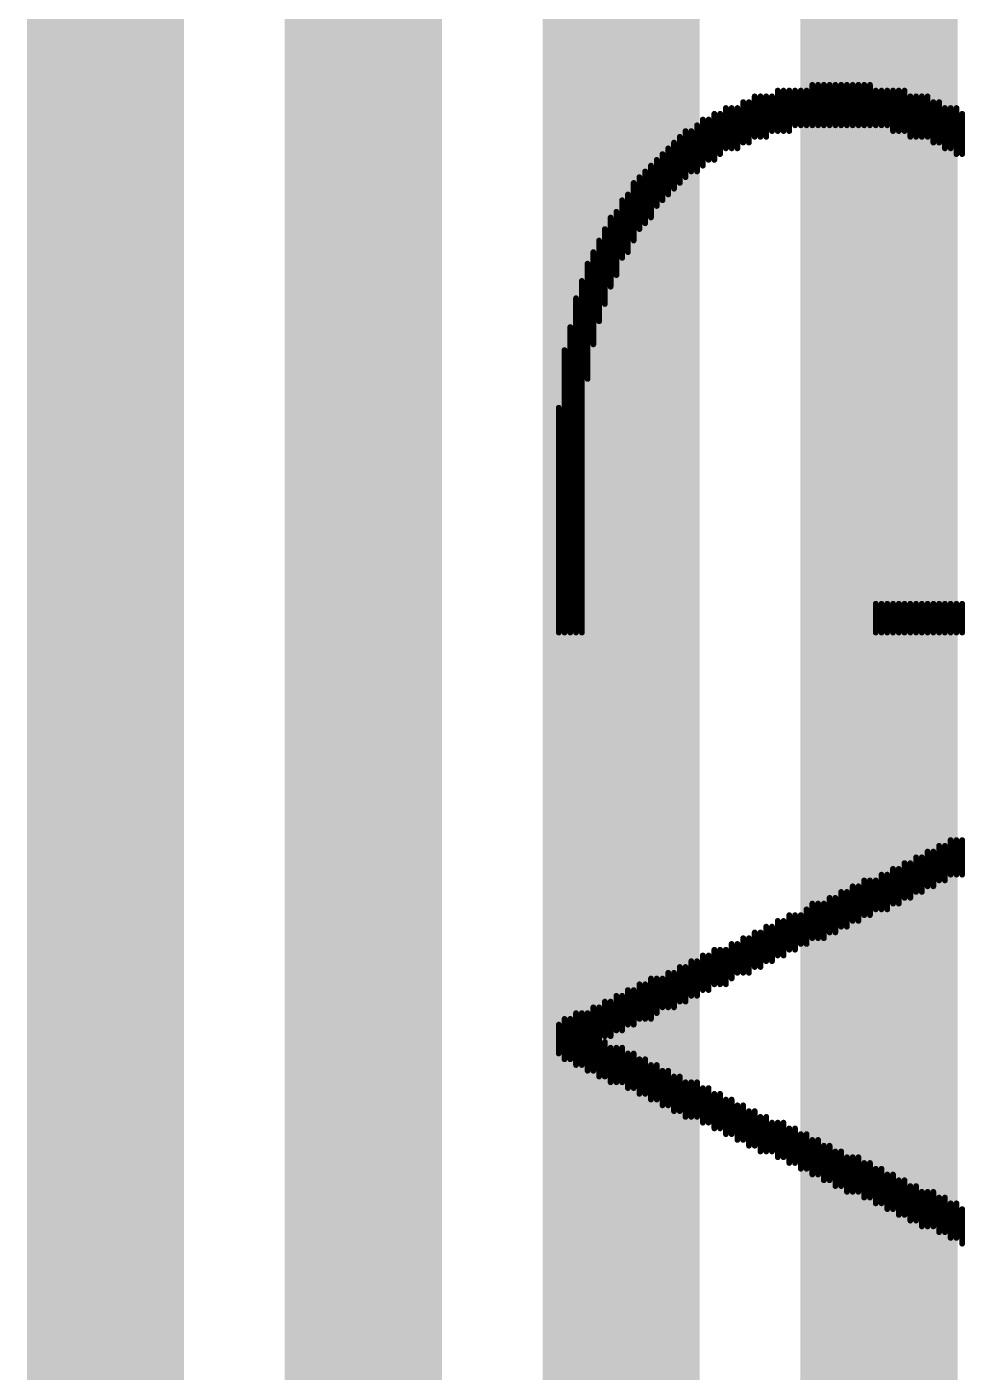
# Model space of a CAD drawing. Header units: millimetres. Extents: x -1.2 to 0.53, y -0.22 to 3.74.
# Drawn here: x 0.1317 to 0.2033, y 1.6727 to 1.7754 of the extents above; entities that cross this region are included whole.
import ezdxf

# ---------------------------------------------------------------- set-up
doc = ezdxf.new("R2010")
doc.units = ezdxf.units.MM
doc.header["$MEASUREMENT"] = 0
doc.layers.add('TopLayer', color=1, linetype='Continuous')
doc.layers.add('TopOverlay', color=2, linetype='Continuous')

msp = doc.modelspace()

# ---------------------------------------------------------------- linework, layer by layer
at = {"layer": 'TopLayer', "const_width": 0.012}
for points in [[(0.13769, 0.038), (0.13769, 3.504)], [(0.15737, 0.038), (0.15737, 3.504)], [(0.17706, 0.038), (0.17706, 3.504)], [(0.19674, 0.038), (0.19674, 3.504)]]:
    msp.add_lwpolyline(points, dxfattribs=at)
at = {"layer": 'TopOverlay', "const_width": 0.00044}
for points in [[(0.18725, 1.76702), (0.18725, 1.77011)], [(0.18769, 1.76702), (0.18769, 1.77011)], [(0.18813, 1.76702), (0.18813, 1.77011)], [(0.18857, 1.76746), (0.18857, 1.77011)], [(0.18901, 1.76746), (0.18901, 1.77055)], [(0.18945, 1.76746), (0.18945, 1.77055)], [(0.18989, 1.76746), (0.18989, 1.77055)], [(0.19033, 1.7679), (0.19033, 1.77055)], [(0.19077, 1.7679), (0.19077, 1.77055)], [(0.19121, 1.7679), (0.19121, 1.77055)], [(0.19165, 1.7679), (0.19165, 1.77099)], [(0.19209, 1.7679), (0.19209, 1.77099)], [(0.19253, 1.7679), (0.19253, 1.77099)], [(0.19297, 1.7679), (0.19297, 1.77099)], [(0.19341, 1.7679), (0.19341, 1.77099)], [(0.19385, 1.7679), (0.19385, 1.77099)], [(0.19429, 1.7679), (0.19429, 1.77099)], [(0.19473, 1.7679), (0.19473, 1.77099)], [(0.19517, 1.7679), (0.19517, 1.77099)], [(0.19561, 1.7679), (0.19561, 1.77099)], [(0.19605, 1.7679), (0.19605, 1.77099)], [(0.19649, 1.7679), (0.19649, 1.77055)], [(0.19693, 1.7679), (0.19693, 1.77055)], [(0.19737, 1.7679), (0.19737, 1.77055)], [(0.19781, 1.76746), (0.19781, 1.77055)], [(0.19825, 1.76746), (0.19825, 1.77055)], [(0.19869, 1.76746), (0.19869, 1.77055)], [(0.19913, 1.76702), (0.19913, 1.77011)], [(0.19957, 1.76702), (0.19957, 1.77011)], [(0.20001, 1.76702), (0.20001, 1.77011)], [(0.20045, 1.76702), (0.20045, 1.77011)], [(0.18505, 1.76614), (0.18505, 1.76922)], [(0.18549, 1.76614), (0.18549, 1.76922)], [(0.18593, 1.76614), (0.18593, 1.76922)], [(0.18637, 1.76658), (0.18637, 1.76967)], [(0.18681, 1.76658), (0.18681, 1.76967)], [(0.20089, 1.76658), (0.20089, 1.76967)], [(0.20133, 1.76658), (0.20133, 1.76967)], [(0.20177, 1.76614), (0.20177, 1.76922)], [(0.20221, 1.76614), (0.20221, 1.76922)], [(0.20265, 1.7657), (0.20265, 1.76922)], [(0.18329, 1.76482), (0.18329, 1.76834)], [(0.18373, 1.76526), (0.18373, 1.76834)], [(0.18417, 1.76526), (0.18417, 1.76878)], [(0.18461, 1.7657), (0.18461, 1.76878)], [(0.20309, 1.7657), (0.20309, 1.76878)], [(0.18153, 1.7635), (0.18153, 1.76702)], [(0.18197, 1.76394), (0.18197, 1.76746)], [(0.18241, 1.76438), (0.18241, 1.76746)], [(0.18285, 1.76438), (0.18285, 1.7679)], [(0.18065, 1.76262), (0.18065, 1.76614)], [(0.18109, 1.76306), (0.18109, 1.76658)], [(0.17977, 1.76174), (0.17977, 1.76526)], [(0.18021, 1.76218), (0.18021, 1.7657)], [(0.17845, 1.75998), (0.17845, 1.76394)], [(0.17889, 1.76042), (0.17889, 1.76438)], [(0.17933, 1.76086), (0.17933, 1.76482)], [(0.17801, 1.7591), (0.17801, 1.7635)], [(0.17713, 1.75778), (0.17713, 1.76218)], [(0.17757, 1.75822), (0.17757, 1.76262)], [(0.17625, 1.75558), (0.17625, 1.76086)], [(0.17669, 1.75646), (0.17669, 1.7613)], [(0.17581, 1.75426), (0.17581, 1.75998)], [(0.17537, 1.75294), (0.17537, 1.7591)], [(0.17493, 1.75118), (0.17493, 1.75822)], [(0.17449, 1.74854), (0.17449, 1.75734)], [(0.17405, 1.72918), (0.17405, 1.75602)], [(0.17361, 1.72918), (0.17361, 1.7547)], [(0.17317, 1.72918), (0.17317, 1.7525)], [(0.17273, 1.72918), (0.17273, 1.75074)], [(0.17229, 1.72918), (0.17229, 1.74634)], [(0.19649, 1.72918), (0.19649, 1.73138)], [(0.19693, 1.72918), (0.19693, 1.73138)], [(0.19737, 1.72918), (0.19737, 1.73138)], [(0.19781, 1.72918), (0.19781, 1.73138)], [(0.19825, 1.72918), (0.19825, 1.73138)], [(0.19869, 1.72918), (0.19869, 1.73138)], [(0.19913, 1.72918), (0.19913, 1.73138)], [(0.19957, 1.72918), (0.19957, 1.73138)], [(0.20001, 1.72918), (0.20001, 1.73138)], [(0.20045, 1.72918), (0.20045, 1.73138)], [(0.20089, 1.72918), (0.20089, 1.73138)], [(0.20133, 1.72918), (0.20133, 1.73138)], [(0.20177, 1.72918), (0.20177, 1.73138)], [(0.20221, 1.72918), (0.20221, 1.73138)], [(0.20265, 1.72918), (0.20265, 1.73138)], [(0.20309, 1.72918), (0.20309, 1.73138)], [(0.20133, 1.71026), (0.20133, 1.7129)], [(0.20177, 1.71026), (0.20177, 1.7129)], [(0.20221, 1.7107), (0.20221, 1.71334)], [(0.20265, 1.7107), (0.20265, 1.71334)], [(0.20309, 1.7107), (0.20309, 1.71334)], [(0.19869, 1.70893), (0.19869, 1.71158)], [(0.19913, 1.70893), (0.19913, 1.71158)], [(0.19957, 1.70938), (0.19957, 1.71202)], [(0.20001, 1.70938), (0.20001, 1.71202)], [(0.20045, 1.70981), (0.20045, 1.71246)], [(0.20089, 1.70981), (0.20089, 1.71246)], [(0.19693, 1.70805), (0.19693, 1.7107)], [(0.19737, 1.70805), (0.19737, 1.7107)], [(0.19781, 1.70849), (0.19781, 1.71114)], [(0.19825, 1.70849), (0.19825, 1.71114)], [(0.19473, 1.70717), (0.19473, 1.70981)], [(0.19517, 1.70717), (0.19517, 1.70981)], [(0.19561, 1.70761), (0.19561, 1.71026)], [(0.19605, 1.70761), (0.19605, 1.71026)], [(0.19649, 1.70805), (0.19649, 1.71026)], [(0.19165, 1.70585), (0.19165, 1.70849)], [(0.19209, 1.70585), (0.19209, 1.70849)], [(0.19253, 1.70585), (0.19253, 1.70849)], [(0.19297, 1.70629), (0.19297, 1.70893)], [(0.19341, 1.70629), (0.19341, 1.70893)], [(0.19385, 1.70673), (0.19385, 1.70938)], [(0.19429, 1.70673), (0.19429, 1.70938)], [(0.18989, 1.70497), (0.18989, 1.70761)], [(0.19033, 1.70497), (0.19033, 1.70761)], [(0.19077, 1.70541), (0.19077, 1.70761)], [(0.19121, 1.70541), (0.19121, 1.70805)], [(0.18813, 1.70409), (0.18813, 1.70673)], [(0.18857, 1.70409), (0.18857, 1.70673)], [(0.18901, 1.70453), (0.18901, 1.70717)], [(0.18945, 1.70453), (0.18945, 1.70717)], [(0.18549, 1.70277), (0.18549, 1.70541)], [(0.18593, 1.70321), (0.18593, 1.70541)], [(0.18637, 1.70321), (0.18637, 1.70585)], [(0.18681, 1.70321), (0.18681, 1.70585)], [(0.18725, 1.70365), (0.18725, 1.70629)], [(0.18769, 1.70365), (0.18769, 1.70629)], [(0.18329, 1.70189), (0.18329, 1.70453)], [(0.18373, 1.70189), (0.18373, 1.70453)], [(0.18417, 1.70233), (0.18417, 1.70497)], [(0.18461, 1.70233), (0.18461, 1.70497)], [(0.18505, 1.70233), (0.18505, 1.70497)], [(0.18153, 1.70101), (0.18153, 1.70365)], [(0.18197, 1.70101), (0.18197, 1.70365)], [(0.18241, 1.70145), (0.18241, 1.70409)], [(0.18285, 1.70145), (0.18285, 1.70409)], [(0.17845, 1.69969), (0.17845, 1.70233)], [(0.17889, 1.69969), (0.17889, 1.70233)], [(0.17933, 1.69969), (0.17933, 1.70277)], [(0.17977, 1.70013), (0.17977, 1.70277)], [(0.18021, 1.70057), (0.18021, 1.70277)], [(0.18065, 1.70057), (0.18065, 1.70321)], [(0.18109, 1.70057), (0.18109, 1.70321)], [(0.17669, 1.69881), (0.17669, 1.70145)], [(0.17713, 1.69881), (0.17713, 1.70145)], [(0.17757, 1.69925), (0.17757, 1.70189)], [(0.17801, 1.69925), (0.17801, 1.70189)], [(0.17493, 1.69573), (0.17493, 1.70057)], [(0.17537, 1.69529), (0.17537, 1.70057)], [(0.17581, 1.69837), (0.17581, 1.70101)], [(0.17625, 1.69837), (0.17625, 1.70101)], [(0.17229, 1.69705), (0.17229, 1.69925)], [(0.17273, 1.69661), (0.17273, 1.69969)], [(0.17317, 1.69661), (0.17317, 1.69969)], [(0.17361, 1.69617), (0.17361, 1.70013)], [(0.17405, 1.69617), (0.17405, 1.70013)], [(0.17449, 1.69573), (0.17449, 1.70013)], [(0.17581, 1.69529), (0.17581, 1.69793)], [(0.17625, 1.69485), (0.17625, 1.69749)], [(0.17669, 1.69485), (0.17669, 1.69749)], [(0.17713, 1.69485), (0.17713, 1.69749)], [(0.17757, 1.69441), (0.17757, 1.69705)], [(0.17801, 1.69441), (0.17801, 1.69705)], [(0.17845, 1.69397), (0.17845, 1.69661)], [(0.17889, 1.69397), (0.17889, 1.69661)], [(0.17933, 1.69353), (0.17933, 1.69617)], [(0.17977, 1.69353), (0.17977, 1.69617)], [(0.18021, 1.69309), (0.18021, 1.69573)], [(0.18065, 1.69309), (0.18065, 1.69573)], [(0.18109, 1.69265), (0.18109, 1.69529)], [(0.18153, 1.69265), (0.18153, 1.69529)], [(0.18197, 1.69221), (0.18197, 1.69485)], [(0.18241, 1.69221), (0.18241, 1.69485)], [(0.18285, 1.69221), (0.18285, 1.69485)], [(0.18329, 1.69177), (0.18329, 1.69441)], [(0.18373, 1.69177), (0.18373, 1.69441)], [(0.18417, 1.69133), (0.18417, 1.69397)], [(0.18461, 1.69133), (0.18461, 1.69397)], [(0.18505, 1.69089), (0.18505, 1.69353)], [(0.18549, 1.69089), (0.18549, 1.69353)], [(0.18593, 1.69045), (0.18593, 1.69309)], [(0.18637, 1.69045), (0.18637, 1.69309)], [(0.18681, 1.69001), (0.18681, 1.69265)], [(0.18725, 1.69001), (0.18725, 1.69265)], [(0.18769, 1.68957), (0.18769, 1.69221)], [(0.18813, 1.68957), (0.18813, 1.69221)], [(0.18857, 1.68957), (0.18857, 1.69177)], [(0.18901, 1.68913), (0.18901, 1.69177)], [(0.18945, 1.68913), (0.18945, 1.69177)], [(0.18989, 1.68869), (0.18989, 1.69133)], [(0.19033, 1.68869), (0.19033, 1.69133)], [(0.19077, 1.68825), (0.19077, 1.69089)], [(0.19121, 1.68825), (0.19121, 1.69089)], [(0.19165, 1.68781), (0.19165, 1.69045)], [(0.19209, 1.68781), (0.19209, 1.69045)], [(0.19253, 1.68737), (0.19253, 1.69001)], [(0.19297, 1.68737), (0.19297, 1.69001)], [(0.19341, 1.68693), (0.19341, 1.68957)], [(0.19385, 1.68693), (0.19385, 1.68957)], [(0.19429, 1.68649), (0.19429, 1.68913)], [(0.19473, 1.68649), (0.19473, 1.68913)], [(0.19517, 1.68649), (0.19517, 1.68913)], [(0.19561, 1.68605), (0.19561, 1.68869)], [(0.19605, 1.68605), (0.19605, 1.68869)], [(0.19649, 1.68561), (0.19649, 1.68825)], [(0.19693, 1.68561), (0.19693, 1.68825)], [(0.19737, 1.68517), (0.19737, 1.68781)], [(0.19781, 1.68517), (0.19781, 1.68781)], [(0.19825, 1.68473), (0.19825, 1.68737)], [(0.19869, 1.68473), (0.19869, 1.68737)], [(0.19913, 1.68429), (0.19913, 1.68693)], [(0.19957, 1.68429), (0.19957, 1.68693)], [(0.20001, 1.68385), (0.20001, 1.68649)], [(0.20045, 1.68385), (0.20045, 1.68649)], [(0.20089, 1.68385), (0.20089, 1.68649)], [(0.20133, 1.68341), (0.20133, 1.68605)], [(0.20177, 1.68341), (0.20177, 1.68605)], [(0.20221, 1.68297), (0.20221, 1.68561)], [(0.20265, 1.68297), (0.20265, 1.68561)], [(0.20309, 1.68253), (0.20309, 1.68517)]]:
    msp.add_lwpolyline(points, dxfattribs=at)
at = {"layer": 'TopOverlay', "const_width": 0.00022}
for points in [[(0.18714, 1.77011, 1), (0.18736, 1.77011, 1)], [(0.18758, 1.77011, 1), (0.1878, 1.77011, 1)], [(0.18802, 1.77011, 1), (0.18824, 1.77011, 1)], [(0.18846, 1.77011, 1), (0.18868, 1.77011, 1)], [(0.1889, 1.77055, 1), (0.18912, 1.77055, 1)], [(0.18934, 1.77055, 1), (0.18956, 1.77055, 1)], [(0.18978, 1.77055, 1), (0.19, 1.77055, 1)], [(0.19022, 1.77055, 1), (0.19044, 1.77055, 1)], [(0.19066, 1.77055, 1), (0.19088, 1.77055, 1)], [(0.1911, 1.77055, 1), (0.19132, 1.77055, 1)], [(0.19154, 1.77099, 1), (0.19176, 1.77099, 1)], [(0.19198, 1.77099, 1), (0.1922, 1.77099, 1)], [(0.19242, 1.77099, 1), (0.19264, 1.77099, 1)], [(0.19286, 1.77099, 1), (0.19308, 1.77099, 1)], [(0.1933, 1.77099, 1), (0.19352, 1.77099, 1)], [(0.19374, 1.77099, 1), (0.19396, 1.77099, 1)], [(0.19418, 1.77099, 1), (0.1944, 1.77099, 1)], [(0.19462, 1.77099, 1), (0.19484, 1.77099, 1)], [(0.19506, 1.77099, 1), (0.19528, 1.77099, 1)], [(0.1955, 1.77099, 1), (0.19572, 1.77099, 1)], [(0.19594, 1.77099, 1), (0.19616, 1.77099, 1)], [(0.19638, 1.77055, 1), (0.1966, 1.77055, 1)], [(0.19682, 1.77055, 1), (0.19704, 1.77055, 1)], [(0.19726, 1.77055, 1), (0.19748, 1.77055, 1)], [(0.1977, 1.77055, 1), (0.19792, 1.77055, 1)], [(0.19814, 1.77055, 1), (0.19836, 1.77055, 1)], [(0.19858, 1.77055, 1), (0.1988, 1.77055, 1)], [(0.19902, 1.77011, 1), (0.19924, 1.77011, 1)], [(0.19946, 1.77011, 1), (0.19968, 1.77011, 1)], [(0.1999, 1.77011, 1), (0.20012, 1.77011, 1)], [(0.20034, 1.77011, 1), (0.20056, 1.77011, 1)], [(0.18494, 1.76922, 1), (0.18516, 1.76922, 1)], [(0.18538, 1.76922, 1), (0.1856, 1.76922, 1)], [(0.18582, 1.76922, 1), (0.18604, 1.76922, 1)], [(0.18626, 1.76967, 1), (0.18648, 1.76967, 1)], [(0.1867, 1.76967, 1), (0.18692, 1.76967, 1)], [(0.20078, 1.76967, 1), (0.201, 1.76967, 1)], [(0.20122, 1.76967, 1), (0.20144, 1.76967, 1)], [(0.20166, 1.76922, 1), (0.20188, 1.76922, 1)], [(0.2021, 1.76922, 1), (0.20232, 1.76922, 1)], [(0.20254, 1.76922, 1), (0.20276, 1.76922, 1)], [(0.18318, 1.76834, 1), (0.1834, 1.76834, 1)], [(0.18362, 1.76834, 1), (0.18384, 1.76834, 1)], [(0.18406, 1.76878, 1), (0.18428, 1.76878, 1)], [(0.1845, 1.76878, 1), (0.18472, 1.76878, 1)], [(0.20298, 1.76878, 1), (0.2032, 1.76878, 1)], [(0.18142, 1.76702, 1), (0.18164, 1.76702, 1)], [(0.18186, 1.76746, 1), (0.18208, 1.76746, 1)], [(0.1823, 1.76746, 1), (0.18252, 1.76746, 1)], [(0.18274, 1.7679, 1), (0.18296, 1.7679, 1)], [(0.18714, 1.76702, 1), (0.18736, 1.76702, 1)], [(0.18758, 1.76702, 1), (0.1878, 1.76702, 1)], [(0.18802, 1.76702, 1), (0.18824, 1.76702, 1)], [(0.18846, 1.76746, 1), (0.18868, 1.76746, 1)], [(0.1889, 1.76746, 1), (0.18912, 1.76746, 1)], [(0.18934, 1.76746, 1), (0.18956, 1.76746, 1)], [(0.18978, 1.76746, 1), (0.19, 1.76746, 1)], [(0.19022, 1.7679, 1), (0.19044, 1.7679, 1)], [(0.19066, 1.7679, 1), (0.19088, 1.7679, 1)], [(0.1911, 1.7679, 1), (0.19132, 1.7679, 1)], [(0.19154, 1.7679, 1), (0.19176, 1.7679, 1)], [(0.19198, 1.7679, 1), (0.1922, 1.7679, 1)], [(0.19242, 1.7679, 1), (0.19264, 1.7679, 1)], [(0.19286, 1.7679, 1), (0.19308, 1.7679, 1)], [(0.1933, 1.7679, 1), (0.19352, 1.7679, 1)], [(0.19374, 1.7679, 1), (0.19396, 1.7679, 1)], [(0.19418, 1.7679, 1), (0.1944, 1.7679, 1)], [(0.19462, 1.7679, 1), (0.19484, 1.7679, 1)], [(0.19506, 1.7679, 1), (0.19528, 1.7679, 1)], [(0.1955, 1.7679, 1), (0.19572, 1.7679, 1)], [(0.19594, 1.7679, 1), (0.19616, 1.7679, 1)], [(0.19638, 1.7679, 1), (0.1966, 1.7679, 1)], [(0.19682, 1.7679, 1), (0.19704, 1.7679, 1)], [(0.19726, 1.7679, 1), (0.19748, 1.7679, 1)], [(0.1977, 1.76746, 1), (0.19792, 1.76746, 1)], [(0.19814, 1.76746, 1), (0.19836, 1.76746, 1)], [(0.19858, 1.76746, 1), (0.1988, 1.76746, 1)], [(0.19902, 1.76702, 1), (0.19924, 1.76702, 1)], [(0.19946, 1.76702, 1), (0.19968, 1.76702, 1)], [(0.1999, 1.76702, 1), (0.20012, 1.76702, 1)], [(0.20034, 1.76702, 1), (0.20056, 1.76702, 1)], [(0.18054, 1.76614, 1), (0.18076, 1.76614, 1)], [(0.18098, 1.76658, 1), (0.1812, 1.76658, 1)], [(0.18494, 1.76614, 1), (0.18516, 1.76614, 1)], [(0.18538, 1.76614, 1), (0.1856, 1.76614, 1)], [(0.18582, 1.76614, 1), (0.18604, 1.76614, 1)], [(0.18626, 1.76658, 1), (0.18648, 1.76658, 1)], [(0.1867, 1.76658, 1), (0.18692, 1.76658, 1)], [(0.20078, 1.76658, 1), (0.201, 1.76658, 1)], [(0.20122, 1.76658, 1), (0.20144, 1.76658, 1)], [(0.20166, 1.76614, 1), (0.20188, 1.76614, 1)], [(0.2021, 1.76614, 1), (0.20232, 1.76614, 1)], [(0.17966, 1.76526, 1), (0.17988, 1.76526, 1)], [(0.1801, 1.7657, 1), (0.18032, 1.7657, 1)], [(0.18362, 1.76526, 1), (0.18384, 1.76526, 1)], [(0.18406, 1.76526, 1), (0.18428, 1.76526, 1)], [(0.1845, 1.7657, 1), (0.18472, 1.7657, 1)], [(0.20254, 1.7657, 1), (0.20276, 1.7657, 1)], [(0.20298, 1.7657, 1), (0.2032, 1.7657, 1)], [(0.17834, 1.76394, 1), (0.17856, 1.76394, 1)], [(0.17878, 1.76438, 1), (0.179, 1.76438, 1)], [(0.17922, 1.76482, 1), (0.17944, 1.76482, 1)], [(0.18186, 1.76394, 1), (0.18208, 1.76394, 1)], [(0.1823, 1.76438, 1), (0.18252, 1.76438, 1)], [(0.18274, 1.76438, 1), (0.18296, 1.76438, 1)], [(0.18318, 1.76482, 1), (0.1834, 1.76482, 1)], [(0.1779, 1.7635, 1), (0.17812, 1.7635, 1)], [(0.18098, 1.76306, 1), (0.1812, 1.76306, 1)], [(0.18142, 1.7635, 1), (0.18164, 1.7635, 1)], [(0.17702, 1.76218, 1), (0.17724, 1.76218, 1)], [(0.17746, 1.76262, 1), (0.17768, 1.76262, 1)], [(0.1801, 1.76218, 1), (0.18032, 1.76218, 1)], [(0.18054, 1.76262, 1), (0.18076, 1.76262, 1)], [(0.17614, 1.76086, 1), (0.17636, 1.76086, 1)], [(0.17658, 1.7613, 1), (0.1768, 1.7613, 1)], [(0.17922, 1.76086, 1), (0.17944, 1.76086, 1)], [(0.17966, 1.76174, 1), (0.17988, 1.76174, 1)], [(0.1757, 1.75998, 1), (0.17592, 1.75998, 1)], [(0.17834, 1.75998, 1), (0.17856, 1.75998, 1)], [(0.17878, 1.76042, 1), (0.179, 1.76042, 1)], [(0.17526, 1.7591, 1), (0.17548, 1.7591, 1)], [(0.1779, 1.7591, 1), (0.17812, 1.7591, 1)], [(0.17482, 1.75822, 1), (0.17504, 1.75822, 1)], [(0.17702, 1.75778, 1), (0.17724, 1.75778, 1)], [(0.17746, 1.75822, 1), (0.17768, 1.75822, 1)], [(0.17438, 1.75734, 1), (0.1746, 1.75734, 1)], [(0.17394, 1.75602, 1), (0.17416, 1.75602, 1)], [(0.17658, 1.75646, 1), (0.1768, 1.75646, 1)], [(0.1735, 1.7547, 1), (0.17372, 1.7547, 1)], [(0.17614, 1.75558, 1), (0.17636, 1.75558, 1)], [(0.1757, 1.75426, 1), (0.17592, 1.75426, 1)], [(0.17526, 1.75294, 1), (0.17548, 1.75294, 1)], [(0.17306, 1.7525, 1), (0.17328, 1.7525, 1)], [(0.17262, 1.75074, 1), (0.17284, 1.75074, 1)], [(0.17482, 1.75118, 1), (0.17504, 1.75118, 1)], [(0.17438, 1.74854, 1), (0.1746, 1.74854, 1)], [(0.17218, 1.74634, 1), (0.1724, 1.74634, 1)], [(0.19638, 1.73138, 1), (0.1966, 1.73138, 1)], [(0.19682, 1.73138, 1), (0.19704, 1.73138, 1)], [(0.19726, 1.73138, 1), (0.19748, 1.73138, 1)], [(0.1977, 1.73138, 1), (0.19792, 1.73138, 1)], [(0.19814, 1.73138, 1), (0.19836, 1.73138, 1)], [(0.19858, 1.73138, 1), (0.1988, 1.73138, 1)], [(0.19902, 1.73138, 1), (0.19924, 1.73138, 1)], [(0.19946, 1.73138, 1), (0.19968, 1.73138, 1)], [(0.1999, 1.73138, 1), (0.20012, 1.73138, 1)], [(0.20034, 1.73138, 1), (0.20056, 1.73138, 1)], [(0.20078, 1.73138, 1), (0.201, 1.73138, 1)], [(0.20122, 1.73138, 1), (0.20144, 1.73138, 1)], [(0.20166, 1.73138, 1), (0.20188, 1.73138, 1)], [(0.2021, 1.73138, 1), (0.20232, 1.73138, 1)], [(0.20254, 1.73138, 1), (0.20276, 1.73138, 1)], [(0.20298, 1.73138, 1), (0.2032, 1.73138, 1)], [(0.17218, 1.72918, 1), (0.1724, 1.72918, 1)], [(0.17262, 1.72918, 1), (0.17284, 1.72918, 1)], [(0.17306, 1.72918, 1), (0.17328, 1.72918, 1)], [(0.1735, 1.72918, 1), (0.17372, 1.72918, 1)], [(0.17394, 1.72918, 1), (0.17416, 1.72918, 1)], [(0.19638, 1.72918, 1), (0.1966, 1.72918, 1)], [(0.19682, 1.72918, 1), (0.19704, 1.72918, 1)], [(0.19726, 1.72918, 1), (0.19748, 1.72918, 1)], [(0.1977, 1.72918, 1), (0.19792, 1.72918, 1)], [(0.19814, 1.72918, 1), (0.19836, 1.72918, 1)], [(0.19858, 1.72918, 1), (0.1988, 1.72918, 1)], [(0.19902, 1.72918, 1), (0.19924, 1.72918, 1)], [(0.19946, 1.72918, 1), (0.19968, 1.72918, 1)], [(0.1999, 1.72918, 1), (0.20012, 1.72918, 1)], [(0.20034, 1.72918, 1), (0.20056, 1.72918, 1)], [(0.20078, 1.72918, 1), (0.201, 1.72918, 1)], [(0.20122, 1.72918, 1), (0.20144, 1.72918, 1)], [(0.20166, 1.72918, 1), (0.20188, 1.72918, 1)], [(0.2021, 1.72918, 1), (0.20232, 1.72918, 1)], [(0.20254, 1.72918, 1), (0.20276, 1.72918, 1)], [(0.20298, 1.72918, 1), (0.2032, 1.72918, 1)], [(0.20122, 1.7129, 1), (0.20144, 1.7129, 1)], [(0.20166, 1.7129, 1), (0.20188, 1.7129, 1)], [(0.2021, 1.71334, 1), (0.20232, 1.71334, 1)], [(0.20254, 1.71334, 1), (0.20276, 1.71334, 1)], [(0.20298, 1.71334, 1), (0.2032, 1.71334, 1)], [(0.19858, 1.71158, 1), (0.1988, 1.71158, 1)], [(0.19902, 1.71158, 1), (0.19924, 1.71158, 1)], [(0.19946, 1.71202, 1), (0.19968, 1.71202, 1)], [(0.1999, 1.71202, 1), (0.20012, 1.71202, 1)], [(0.20034, 1.71246, 1), (0.20056, 1.71246, 1)], [(0.20078, 1.71246, 1), (0.201, 1.71246, 1)], [(0.19682, 1.7107, 1), (0.19704, 1.7107, 1)], [(0.19726, 1.7107, 1), (0.19748, 1.7107, 1)], [(0.1977, 1.71114, 1), (0.19792, 1.71114, 1)], [(0.19814, 1.71114, 1), (0.19836, 1.71114, 1)], [(0.2021, 1.7107, 1), (0.20232, 1.7107, 1)], [(0.20254, 1.7107, 1), (0.20276, 1.7107, 1)], [(0.20298, 1.7107, 1), (0.2032, 1.7107, 1)], [(0.19462, 1.70981, 1), (0.19484, 1.70981, 1)], [(0.19506, 1.70981, 1), (0.19528, 1.70981, 1)], [(0.1955, 1.71026, 1), (0.19572, 1.71026, 1)], [(0.19594, 1.71026, 1), (0.19616, 1.71026, 1)], [(0.19638, 1.71026, 1), (0.1966, 1.71026, 1)], [(0.20034, 1.70981, 1), (0.20056, 1.70981, 1)], [(0.20078, 1.70981, 1), (0.201, 1.70981, 1)], [(0.20122, 1.71026, 1), (0.20144, 1.71026, 1)], [(0.20166, 1.71026, 1), (0.20188, 1.71026, 1)], [(0.19154, 1.70849, 1), (0.19176, 1.70849, 1)], [(0.19198, 1.70849, 1), (0.1922, 1.70849, 1)], [(0.19242, 1.70849, 1), (0.19264, 1.70849, 1)], [(0.19286, 1.70893, 1), (0.19308, 1.70893, 1)], [(0.1933, 1.70893, 1), (0.19352, 1.70893, 1)], [(0.19374, 1.70938, 1), (0.19396, 1.70938, 1)], [(0.19418, 1.70938, 1), (0.1944, 1.70938, 1)], [(0.1977, 1.70849, 1), (0.19792, 1.70849, 1)], [(0.19814, 1.70849, 1), (0.19836, 1.70849, 1)], [(0.19858, 1.70893, 1), (0.1988, 1.70893, 1)], [(0.19902, 1.70893, 1), (0.19924, 1.70893, 1)], [(0.19946, 1.70938, 1), (0.19968, 1.70938, 1)], [(0.1999, 1.70938, 1), (0.20012, 1.70938, 1)], [(0.18978, 1.70761, 1), (0.19, 1.70761, 1)], [(0.19022, 1.70761, 1), (0.19044, 1.70761, 1)], [(0.19066, 1.70761, 1), (0.19088, 1.70761, 1)], [(0.1911, 1.70805, 1), (0.19132, 1.70805, 1)], [(0.1955, 1.70761, 1), (0.19572, 1.70761, 1)], [(0.19594, 1.70761, 1), (0.19616, 1.70761, 1)], [(0.19638, 1.70805, 1), (0.1966, 1.70805, 1)], [(0.19682, 1.70805, 1), (0.19704, 1.70805, 1)], [(0.19726, 1.70805, 1), (0.19748, 1.70805, 1)], [(0.18802, 1.70673, 1), (0.18824, 1.70673, 1)], [(0.18846, 1.70673, 1), (0.18868, 1.70673, 1)], [(0.1889, 1.70717, 1), (0.18912, 1.70717, 1)], [(0.18934, 1.70717, 1), (0.18956, 1.70717, 1)], [(0.19374, 1.70673, 1), (0.19396, 1.70673, 1)], [(0.19418, 1.70673, 1), (0.1944, 1.70673, 1)], [(0.19462, 1.70717, 1), (0.19484, 1.70717, 1)], [(0.19506, 1.70717, 1), (0.19528, 1.70717, 1)], [(0.18538, 1.70541, 1), (0.1856, 1.70541, 1)], [(0.18582, 1.70541, 1), (0.18604, 1.70541, 1)], [(0.18626, 1.70585, 1), (0.18648, 1.70585, 1)], [(0.1867, 1.70585, 1), (0.18692, 1.70585, 1)], [(0.18714, 1.70629, 1), (0.18736, 1.70629, 1)], [(0.18758, 1.70629, 1), (0.1878, 1.70629, 1)], [(0.19066, 1.70541, 1), (0.19088, 1.70541, 1)], [(0.1911, 1.70541, 1), (0.19132, 1.70541, 1)], [(0.19154, 1.70585, 1), (0.19176, 1.70585, 1)], [(0.19198, 1.70585, 1), (0.1922, 1.70585, 1)], [(0.19242, 1.70585, 1), (0.19264, 1.70585, 1)], [(0.19286, 1.70629, 1), (0.19308, 1.70629, 1)], [(0.1933, 1.70629, 1), (0.19352, 1.70629, 1)], [(0.18318, 1.70453, 1), (0.1834, 1.70453, 1)], [(0.18362, 1.70453, 1), (0.18384, 1.70453, 1)], [(0.18406, 1.70497, 1), (0.18428, 1.70497, 1)], [(0.1845, 1.70497, 1), (0.18472, 1.70497, 1)], [(0.18494, 1.70497, 1), (0.18516, 1.70497, 1)], [(0.1889, 1.70453, 1), (0.18912, 1.70453, 1)], [(0.18934, 1.70453, 1), (0.18956, 1.70453, 1)], [(0.18978, 1.70497, 1), (0.19, 1.70497, 1)], [(0.19022, 1.70497, 1), (0.19044, 1.70497, 1)], [(0.18142, 1.70365, 1), (0.18164, 1.70365, 1)], [(0.18186, 1.70365, 1), (0.18208, 1.70365, 1)], [(0.1823, 1.70409, 1), (0.18252, 1.70409, 1)], [(0.18274, 1.70409, 1), (0.18296, 1.70409, 1)], [(0.18714, 1.70365, 1), (0.18736, 1.70365, 1)], [(0.18758, 1.70365, 1), (0.1878, 1.70365, 1)], [(0.18802, 1.70409, 1), (0.18824, 1.70409, 1)], [(0.18846, 1.70409, 1), (0.18868, 1.70409, 1)], [(0.17834, 1.70233, 1), (0.17856, 1.70233, 1)], [(0.17878, 1.70233, 1), (0.179, 1.70233, 1)], [(0.17922, 1.70277, 1), (0.17944, 1.70277, 1)], [(0.17966, 1.70277, 1), (0.17988, 1.70277, 1)], [(0.1801, 1.70277, 1), (0.18032, 1.70277, 1)], [(0.18054, 1.70321, 1), (0.18076, 1.70321, 1)], [(0.18098, 1.70321, 1), (0.1812, 1.70321, 1)], [(0.18406, 1.70233, 1), (0.18428, 1.70233, 1)], [(0.1845, 1.70233, 1), (0.18472, 1.70233, 1)], [(0.18494, 1.70233, 1), (0.18516, 1.70233, 1)], [(0.18538, 1.70277, 1), (0.1856, 1.70277, 1)], [(0.18582, 1.70321, 1), (0.18604, 1.70321, 1)], [(0.18626, 1.70321, 1), (0.18648, 1.70321, 1)], [(0.1867, 1.70321, 1), (0.18692, 1.70321, 1)], [(0.17658, 1.70145, 1), (0.1768, 1.70145, 1)], [(0.17702, 1.70145, 1), (0.17724, 1.70145, 1)], [(0.17746, 1.70189, 1), (0.17768, 1.70189, 1)], [(0.1779, 1.70189, 1), (0.17812, 1.70189, 1)], [(0.1823, 1.70145, 1), (0.18252, 1.70145, 1)], [(0.18274, 1.70145, 1), (0.18296, 1.70145, 1)], [(0.18318, 1.70189, 1), (0.1834, 1.70189, 1)], [(0.18362, 1.70189, 1), (0.18384, 1.70189, 1)], [(0.17482, 1.70057, 1), (0.17504, 1.70057, 1)], [(0.17526, 1.70057, 1), (0.17548, 1.70057, 1)], [(0.1757, 1.70101, 1), (0.17592, 1.70101, 1)], [(0.17614, 1.70101, 1), (0.17636, 1.70101, 1)], [(0.1801, 1.70057, 1), (0.18032, 1.70057, 1)], [(0.18054, 1.70057, 1), (0.18076, 1.70057, 1)], [(0.18098, 1.70057, 1), (0.1812, 1.70057, 1)], [(0.18142, 1.70101, 1), (0.18164, 1.70101, 1)], [(0.18186, 1.70101, 1), (0.18208, 1.70101, 1)], [(0.17218, 1.69925, 1), (0.1724, 1.69925, 1)], [(0.17262, 1.69969, 1), (0.17284, 1.69969, 1)], [(0.17306, 1.69969, 1), (0.17328, 1.69969, 1)], [(0.1735, 1.70013, 1), (0.17372, 1.70013, 1)], [(0.17394, 1.70013, 1), (0.17416, 1.70013, 1)], [(0.17438, 1.70013, 1), (0.1746, 1.70013, 1)], [(0.17746, 1.69925, 1), (0.17768, 1.69925, 1)], [(0.1779, 1.69925, 1), (0.17812, 1.69925, 1)], [(0.17834, 1.69969, 1), (0.17856, 1.69969, 1)], [(0.17878, 1.69969, 1), (0.179, 1.69969, 1)], [(0.17922, 1.69969, 1), (0.17944, 1.69969, 1)], [(0.17966, 1.70013, 1), (0.17988, 1.70013, 1)], [(0.1757, 1.69837, 1), (0.17592, 1.69837, 1)], [(0.17614, 1.69837, 1), (0.17636, 1.69837, 1)], [(0.17658, 1.69881, 1), (0.1768, 1.69881, 1)], [(0.17702, 1.69881, 1), (0.17724, 1.69881, 1)], [(0.1757, 1.69793, 1), (0.17592, 1.69793, 1)], [(0.17614, 1.69749, 1), (0.17636, 1.69749, 1)], [(0.17658, 1.69749, 1), (0.1768, 1.69749, 1)], [(0.17702, 1.69749, 1), (0.17724, 1.69749, 1)], [(0.17218, 1.69705, 1), (0.1724, 1.69705, 1)], [(0.17262, 1.69661, 1), (0.17284, 1.69661, 1)], [(0.17306, 1.69661, 1), (0.17328, 1.69661, 1)], [(0.1735, 1.69617, 1), (0.17372, 1.69617, 1)], [(0.17394, 1.69617, 1), (0.17416, 1.69617, 1)], [(0.17746, 1.69705, 1), (0.17768, 1.69705, 1)], [(0.1779, 1.69705, 1), (0.17812, 1.69705, 1)], [(0.17834, 1.69661, 1), (0.17856, 1.69661, 1)], [(0.17878, 1.69661, 1), (0.179, 1.69661, 1)], [(0.17922, 1.69617, 1), (0.17944, 1.69617, 1)], [(0.17966, 1.69617, 1), (0.17988, 1.69617, 1)], [(0.17438, 1.69573, 1), (0.1746, 1.69573, 1)], [(0.17482, 1.69573, 1), (0.17504, 1.69573, 1)], [(0.17526, 1.69529, 1), (0.17548, 1.69529, 1)], [(0.1757, 1.69529, 1), (0.17592, 1.69529, 1)], [(0.1801, 1.69573, 1), (0.18032, 1.69573, 1)], [(0.18054, 1.69573, 1), (0.18076, 1.69573, 1)], [(0.18098, 1.69529, 1), (0.1812, 1.69529, 1)], [(0.18142, 1.69529, 1), (0.18164, 1.69529, 1)], [(0.17614, 1.69485, 1), (0.17636, 1.69485, 1)], [(0.17658, 1.69485, 1), (0.1768, 1.69485, 1)], [(0.17702, 1.69485, 1), (0.17724, 1.69485, 1)], [(0.17746, 1.69441, 1), (0.17768, 1.69441, 1)], [(0.1779, 1.69441, 1), (0.17812, 1.69441, 1)], [(0.18186, 1.69485, 1), (0.18208, 1.69485, 1)], [(0.1823, 1.69485, 1), (0.18252, 1.69485, 1)], [(0.18274, 1.69485, 1), (0.18296, 1.69485, 1)], [(0.18318, 1.69441, 1), (0.1834, 1.69441, 1)], [(0.18362, 1.69441, 1), (0.18384, 1.69441, 1)], [(0.17834, 1.69397, 1), (0.17856, 1.69397, 1)], [(0.17878, 1.69397, 1), (0.179, 1.69397, 1)], [(0.17922, 1.69353, 1), (0.17944, 1.69353, 1)], [(0.17966, 1.69353, 1), (0.17988, 1.69353, 1)], [(0.1801, 1.69309, 1), (0.18032, 1.69309, 1)], [(0.18054, 1.69309, 1), (0.18076, 1.69309, 1)], [(0.18406, 1.69397, 1), (0.18428, 1.69397, 1)], [(0.1845, 1.69397, 1), (0.18472, 1.69397, 1)], [(0.18494, 1.69353, 1), (0.18516, 1.69353, 1)], [(0.18538, 1.69353, 1), (0.1856, 1.69353, 1)], [(0.18582, 1.69309, 1), (0.18604, 1.69309, 1)], [(0.18626, 1.69309, 1), (0.18648, 1.69309, 1)], [(0.18098, 1.69265, 1), (0.1812, 1.69265, 1)], [(0.18142, 1.69265, 1), (0.18164, 1.69265, 1)], [(0.18186, 1.69221, 1), (0.18208, 1.69221, 1)], [(0.1823, 1.69221, 1), (0.18252, 1.69221, 1)], [(0.18274, 1.69221, 1), (0.18296, 1.69221, 1)], [(0.1867, 1.69265, 1), (0.18692, 1.69265, 1)], [(0.18714, 1.69265, 1), (0.18736, 1.69265, 1)], [(0.18758, 1.69221, 1), (0.1878, 1.69221, 1)], [(0.18802, 1.69221, 1), (0.18824, 1.69221, 1)], [(0.18318, 1.69177, 1), (0.1834, 1.69177, 1)], [(0.18362, 1.69177, 1), (0.18384, 1.69177, 1)], [(0.18406, 1.69133, 1), (0.18428, 1.69133, 1)], [(0.1845, 1.69133, 1), (0.18472, 1.69133, 1)], [(0.18846, 1.69177, 1), (0.18868, 1.69177, 1)], [(0.1889, 1.69177, 1), (0.18912, 1.69177, 1)], [(0.18934, 1.69177, 1), (0.18956, 1.69177, 1)], [(0.18978, 1.69133, 1), (0.19, 1.69133, 1)], [(0.19022, 1.69133, 1), (0.19044, 1.69133, 1)], [(0.18494, 1.69089, 1), (0.18516, 1.69089, 1)], [(0.18538, 1.69089, 1), (0.1856, 1.69089, 1)], [(0.18582, 1.69045, 1), (0.18604, 1.69045, 1)], [(0.18626, 1.69045, 1), (0.18648, 1.69045, 1)], [(0.1867, 1.69001, 1), (0.18692, 1.69001, 1)], [(0.18714, 1.69001, 1), (0.18736, 1.69001, 1)], [(0.19066, 1.69089, 1), (0.19088, 1.69089, 1)], [(0.1911, 1.69089, 1), (0.19132, 1.69089, 1)], [(0.19154, 1.69045, 1), (0.19176, 1.69045, 1)], [(0.19198, 1.69045, 1), (0.1922, 1.69045, 1)], [(0.19242, 1.69001, 1), (0.19264, 1.69001, 1)], [(0.19286, 1.69001, 1), (0.19308, 1.69001, 1)], [(0.18758, 1.68957, 1), (0.1878, 1.68957, 1)], [(0.18802, 1.68957, 1), (0.18824, 1.68957, 1)], [(0.18846, 1.68957, 1), (0.18868, 1.68957, 1)], [(0.1889, 1.68913, 1), (0.18912, 1.68913, 1)], [(0.18934, 1.68913, 1), (0.18956, 1.68913, 1)], [(0.1933, 1.68957, 1), (0.19352, 1.68957, 1)], [(0.19374, 1.68957, 1), (0.19396, 1.68957, 1)], [(0.19418, 1.68913, 1), (0.1944, 1.68913, 1)], [(0.19462, 1.68913, 1), (0.19484, 1.68913, 1)], [(0.19506, 1.68913, 1), (0.19528, 1.68913, 1)], [(0.18978, 1.68869, 1), (0.19, 1.68869, 1)], [(0.19022, 1.68869, 1), (0.19044, 1.68869, 1)], [(0.19066, 1.68825, 1), (0.19088, 1.68825, 1)], [(0.1911, 1.68825, 1), (0.19132, 1.68825, 1)], [(0.1955, 1.68869, 1), (0.19572, 1.68869, 1)], [(0.19594, 1.68869, 1), (0.19616, 1.68869, 1)], [(0.19638, 1.68825, 1), (0.1966, 1.68825, 1)], [(0.19682, 1.68825, 1), (0.19704, 1.68825, 1)], [(0.19154, 1.68781, 1), (0.19176, 1.68781, 1)], [(0.19198, 1.68781, 1), (0.1922, 1.68781, 1)], [(0.19242, 1.68737, 1), (0.19264, 1.68737, 1)], [(0.19286, 1.68737, 1), (0.19308, 1.68737, 1)], [(0.1933, 1.68693, 1), (0.19352, 1.68693, 1)], [(0.19374, 1.68693, 1), (0.19396, 1.68693, 1)], [(0.19726, 1.68781, 1), (0.19748, 1.68781, 1)], [(0.1977, 1.68781, 1), (0.19792, 1.68781, 1)], [(0.19814, 1.68737, 1), (0.19836, 1.68737, 1)], [(0.19858, 1.68737, 1), (0.1988, 1.68737, 1)], [(0.19902, 1.68693, 1), (0.19924, 1.68693, 1)], [(0.19946, 1.68693, 1), (0.19968, 1.68693, 1)], [(0.19418, 1.68649, 1), (0.1944, 1.68649, 1)], [(0.19462, 1.68649, 1), (0.19484, 1.68649, 1)], [(0.19506, 1.68649, 1), (0.19528, 1.68649, 1)], [(0.1955, 1.68605, 1), (0.19572, 1.68605, 1)], [(0.19594, 1.68605, 1), (0.19616, 1.68605, 1)], [(0.1999, 1.68649, 1), (0.20012, 1.68649, 1)], [(0.20034, 1.68649, 1), (0.20056, 1.68649, 1)], [(0.20078, 1.68649, 1), (0.201, 1.68649, 1)], [(0.20122, 1.68605, 1), (0.20144, 1.68605, 1)], [(0.20166, 1.68605, 1), (0.20188, 1.68605, 1)], [(0.19638, 1.68561, 1), (0.1966, 1.68561, 1)], [(0.19682, 1.68561, 1), (0.19704, 1.68561, 1)], [(0.19726, 1.68517, 1), (0.19748, 1.68517, 1)], [(0.1977, 1.68517, 1), (0.19792, 1.68517, 1)], [(0.2021, 1.68561, 1), (0.20232, 1.68561, 1)], [(0.20254, 1.68561, 1), (0.20276, 1.68561, 1)], [(0.20298, 1.68517, 1), (0.2032, 1.68517, 1)], [(0.19814, 1.68473, 1), (0.19836, 1.68473, 1)], [(0.19858, 1.68473, 1), (0.1988, 1.68473, 1)], [(0.19902, 1.68429, 1), (0.19924, 1.68429, 1)], [(0.19946, 1.68429, 1), (0.19968, 1.68429, 1)], [(0.1999, 1.68385, 1), (0.20012, 1.68385, 1)], [(0.20034, 1.68385, 1), (0.20056, 1.68385, 1)], [(0.20078, 1.68385, 1), (0.201, 1.68385, 1)], [(0.20122, 1.68341, 1), (0.20144, 1.68341, 1)], [(0.20166, 1.68341, 1), (0.20188, 1.68341, 1)], [(0.2021, 1.68297, 1), (0.20232, 1.68297, 1)], [(0.20254, 1.68297, 1), (0.20276, 1.68297, 1)], [(0.20298, 1.68253, 1), (0.2032, 1.68253, 1)]]:
    msp.add_lwpolyline(points, format="xyb", close=True, dxfattribs=at)

doc.saveas('drawing.dxf')
